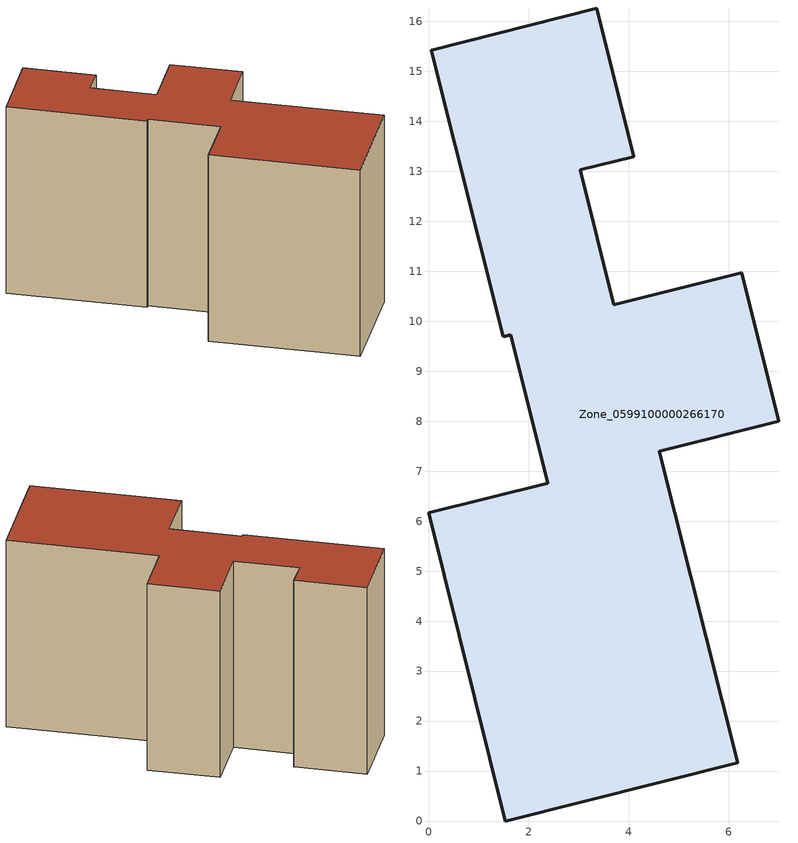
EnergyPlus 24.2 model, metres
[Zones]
Zone_0599100000266170
 floor ground (C_G): 6.26,10.97 7,8 4.61,7.4 6.18,1.17 1.53,0 0,6.17 2.38,6.76 1.64,9.73 1.49,9.69 0.05,15.43 3.36,16.27 4.1,13.29 3.03,13.03 3.7,10.33 z0
 wall outside (C_F): 6.18,1.17 4.61,7.4 7,8 6.26,10.97 3.7,10.33 3.03,13.03 4.1,13.29 3.36,16.27 0.05,15.43 1.49,9.69 1.64,9.73 2.38,6.76 0,6.17 1.53,0 6.18,1.17 z0:8.71
 roof outside (C_R): 4.1,13.29 3.36,16.27 0.05,15.43 1.49,9.69 1.64,9.73 2.38,6.76 0,6.17 1.53,0 6.18,1.17 4.61,7.4 7,8 6.26,10.97 3.7,10.33 3.03,13.03 z8.71
[BUILDING]
Pand.0599100000266170: North Axis=0; Terrain=City; Loads Convergence Tolerance Value=0.04; Temperature Convergence Tolerance Value=0.4; Solar Distribution=FullExterior; Maximum Number of Warmup Days=25; Minimum Number of Warmup Days=1
[Site:Location]
Rotterdam.The.Hague.AP_ZH_NLD Design_Conditions: Latitude=51.96; Longitude=4.45; Time Zone=1; Elevation=-4.5
[SITE:GROUNDTEMPERATURE:BUILDINGSURFACE]
18, 18, 18, 18, 18, 18, 18, 18, 18, 18, 18, 18
[MATERIAL] Thermal Absorptance=0.9; Solar Absorptance=0.7; Visible Absorptance=0.7
Name | Roughness | Thickness | Conductivity | Density | Specific Heat
G.TI.1965-1974 | MediumSmooth | 0.15 | 0.882353 | 540 | 1210
F.TI.1965-1974 | Rough | 0.3 | 0.697674 | 1920 | 840
R.TI.1965-1974 | MediumRough | 0.2 | 0.232558 | 1500 | 1000
[CONSTRUCTION]
C_G: G.TI.1965-1974
C_F: F.TI.1965-1974
C_R: R.TI.1965-1974
[ZONE]
Zone_0599100000266170: Type=1; Multiplier=1; Ceiling Height=Autocalculate; Volume=Autocalculate; Floor Area=autocalculate; Part of Total Floor Area=Yes
[ZONEINFILTRATION:DESIGNFLOWRATE]
Infil_Zone_0599100000266170: Zone or ZoneList or Space or SpaceList=Zone_0599100000266170; Schedule=AlwaysOn; Design Flow Rate Calculation Method=Flow/Area; Flow Rate per Floor Area=0.003; Constant Term Coefficient=1; Temperature Term Coefficient=0; Velocity Term Coefficient=0; Velocity Squared Term Coefficient=0
[HVACTEMPLATE:ZONE:IDEALLOADSAIRSYSTEM]
Zone_0599100000266170: Maximum Heating Supply Air Temperature=50; Minimum Cooling Supply Air Temperature=13; Maximum Heating Supply Air Humidity Ratio=0.0156; Minimum Cooling Supply Air Humidity Ratio=0.0077; Heating Limit=NoLimit; Cooling Limit=NoLimit; Dehumidification Control Type=ConstantSensibleHeatRatio; Cooling Sensible Heat Ratio=0.7; Dehumidification Setpoint=60; Humidification Control Type=None; Humidification Setpoint=30; Outdoor Air Method=None; Outdoor Air Flow Rate per Person=0.00944; Outdoor Air Flow Rate per Zone Floor Area=0; Outdoor Air Flow Rate per Zone=0; Demand Controlled Ventilation Type=None; Outdoor Air Economizer Type=NoEconomizer; Heat Recovery Type=None; Sensible Heat Recovery Effectiveness=0.7; Latent Heat Recovery Effectiveness=0.65
[ZONECONTROL:THERMOSTAT]
ThermostatControl_Zone_0599100000266170: Zone or ZoneList=Zone_0599100000266170; Control Type Schedule=DualSetpointControlType; Control 1=Thermostat_Zone_0599100000266170; Temperature Difference Between Cutout And Setpoint=0
[THERMOSTATSETPOINT:DUALSETPOINT]
Thermostat_Zone_0599100000266170: Heating Setpoint Temperature Schedule=HeatingSetpoint_Zone_0599100000266170; Cooling Setpoint Temperature Schedule=CoolingSetpoint_Zone_0599100000266170
[SCHEDULE:COMPACT]
HeatingSetpoint_Zone_0599100000266170: Through: 12/31, For: AllDays, Until: 24:00, 21
CoolingSetpoint_Zone_0599100000266170: Through: 12/31, For: AllDays, Until: 24:00, 24
DualSetpointControlType: Through: 12/31, For: AllDays, Until: 24:00, 4
AlwaysOn: Through: 12/31, For: AllDays, Until: 24:00, 1
